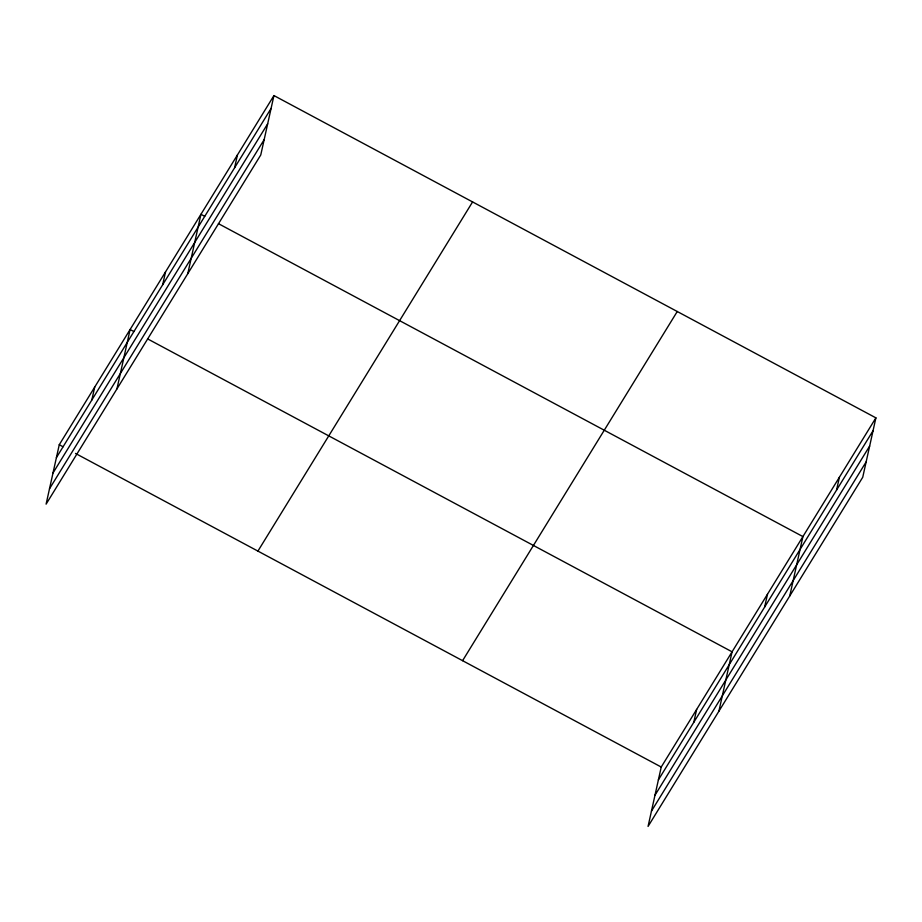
<?xml version="1.0" encoding="UTF-8"?>
<svg xmlns="http://www.w3.org/2000/svg" width="922" height="922" viewBox="0 0 922 922"><rect width="100%" height="100%" fill="white"/><g stroke="black" fill="none" stroke-linecap="round" stroke-linejoin="round"><path stroke-width="1.38" d="M273.938 95.577L59.262 444.738L46.1 504.138L260.765 154.965L273.938 95.577L875.9 417.862L862.738 477.262L648.062 826.423L661.235 767.035L875.9 417.862M91.831 399.998L94.689 387.136M116.944 388.911L130.106 329.523L133.851 331.528M162.675 284.771L165.522 271.909M187.777 273.684L200.95 214.296L204.696 216.301M234.591 167.804L237.438 154.931M693.805 722.283L696.652 709.421M718.906 711.196L732.068 651.808L147.601 338.881M764.638 607.068L767.496 594.194M789.751 595.969L802.912 536.581L218.433 223.654M836.554 490.089L839.412 477.227M56.415 457.612L271.08 108.439M53.015 472.963L267.68 123.79M49.5 488.775L264.176 139.614M257.918 551.102L472.583 201.93M462.579 660.682L677.255 311.509M658.377 779.897L873.053 430.735M654.977 795.248L869.642 446.087M651.474 811.072L866.138 461.899M59.262 444.738L63.019 446.755M75.512 453.44L661.235 767.035"/></g></svg>
